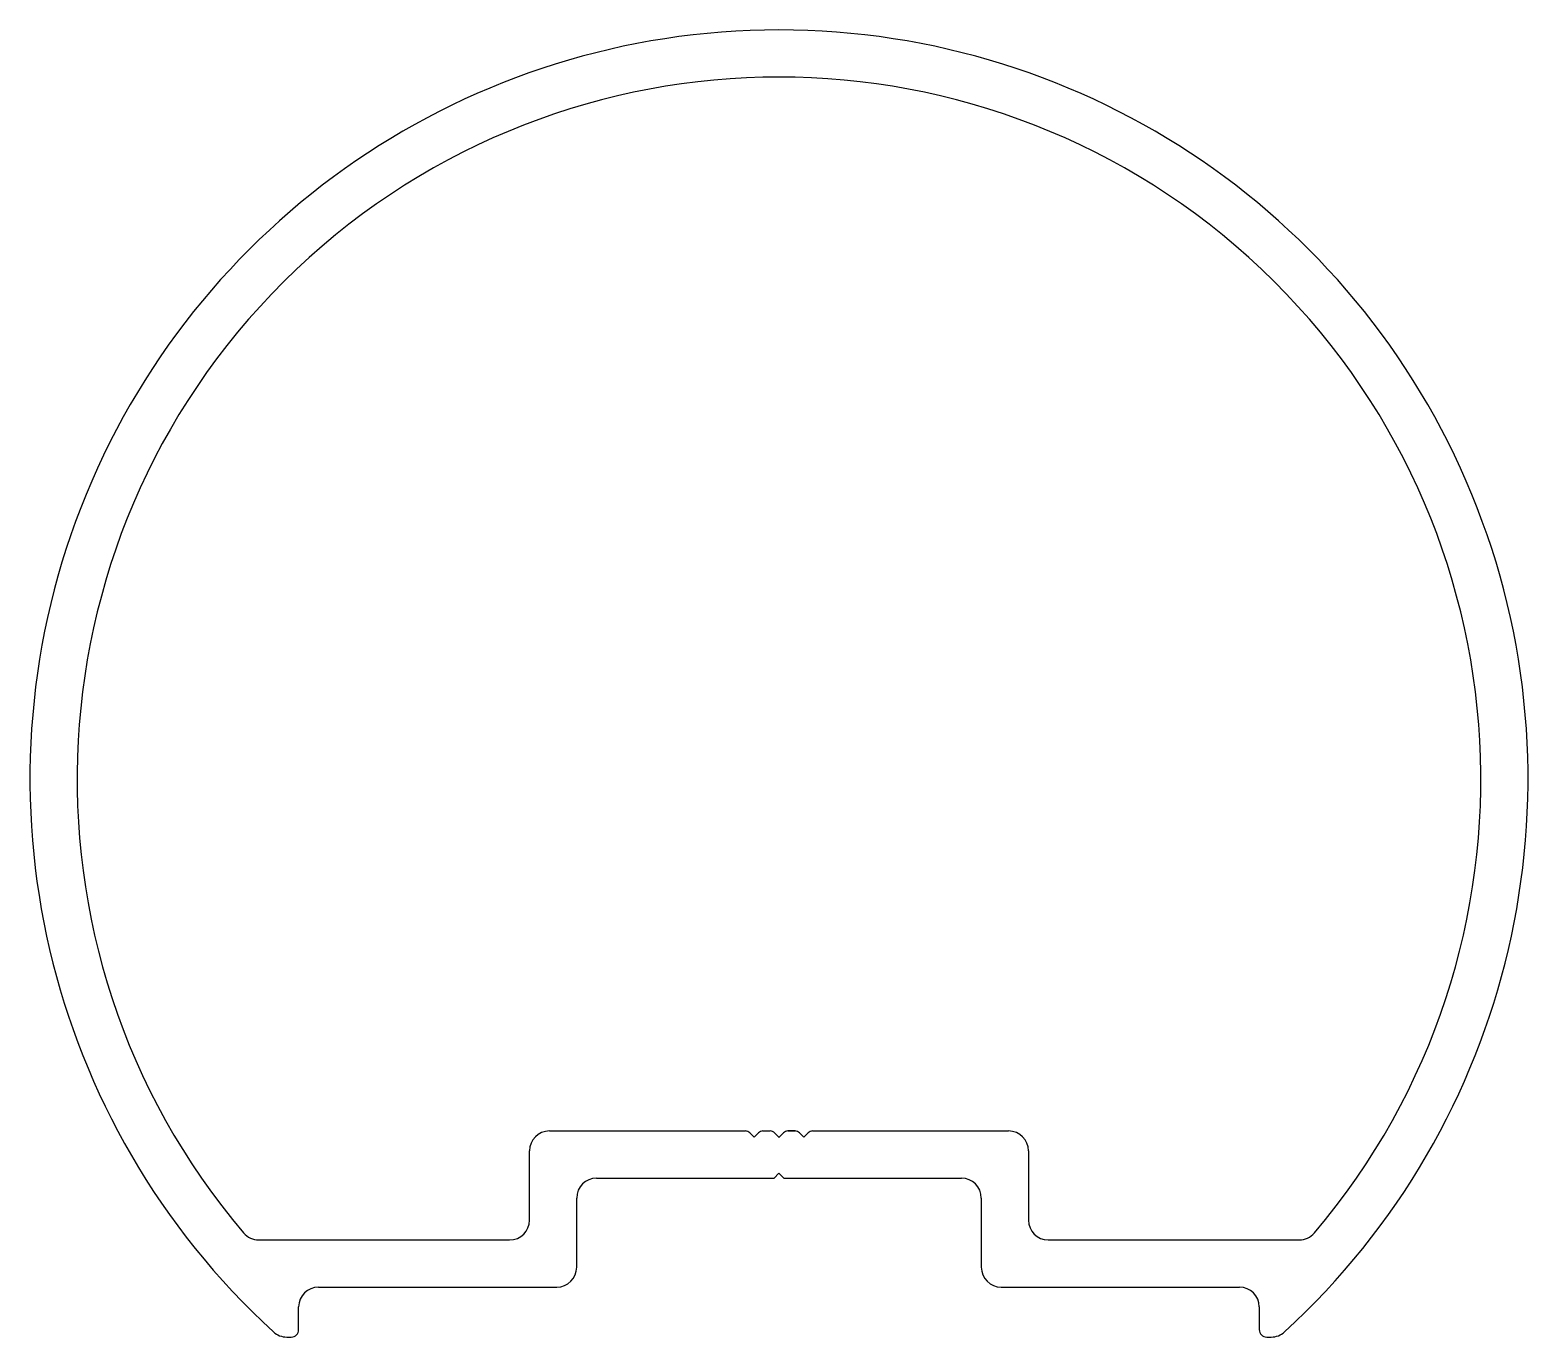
# Model space of a CAD drawing. Header units: inches. Extents: x -30.2 to 30.1, y 0.6 to 53.2.
import ezdxf

# ---------------------------------------------------------------- set-up
doc = ezdxf.new("R2010")
doc.units = ezdxf.units.IN
doc.header["$MEASUREMENT"] = 0
doc.layers.add('1', color=7, linetype='Continuous')

msp = doc.modelspace()

# ---------------------------------------------------------------- linework, layer by layer
at = {"layer": '1', "color": 7}
for p, q in [((-9.291, 8.882), (-1.394, 8.882)), ((-1.394, 8.882), (-1.394, 8.882)), ((-1.394, 8.882), (-1.394, 8.882)), ((-1.218, 8.809), (-1.046, 8.637)), ((-1.035, 8.637), (-0.864, 8.809)), ((-0.687, 8.882), (-0.394, 8.882)), ((-0.218, 8.809), (-0.046, 8.637)), ((-0.035, 8.637), (0.136, 8.809)), ((0.313, 8.882), (0.313, 8.882)), ((0.313, 8.882), (0.606, 8.882)), ((0.606, 8.882), (0.313, 8.882)), ((0.313, 8.882), (0.606, 8.882)), ((0.606, 8.882), (0.313, 8.882)), ((0.313, 8.882), (0.606, 8.882)), ((0.782, 8.809), (0.954, 8.637)), ((0.965, 8.637), (1.136, 8.809)), ((1.313, 8.882), (9.209, 8.882)), ((-10.091, 5.292), (-10.091, 8.082)), ((10.009, 8.082), (10.009, 5.292)), ((-7.391, 6.982), (-0.241, 6.982)), ((-0.241, 6.982), (-0.041, 7.182)), ((-0.041, 7.182), (0.159, 6.982)), ((0.159, 6.982), (7.309, 6.982)), ((-8.191, 3.392), (-8.191, 6.182)), ((8.109, 6.182), (8.109, 3.392)), ((-21, 4.492), (-10.891, 4.492)), ((10.809, 4.492), (20.918, 4.492)), ((-18.591, 2.592), (-8.991, 2.592)), ((8.909, 2.592), (18.509, 2.592)), ((-19.391, 0.882), (-19.391, 1.792)), ((19.309, 1.792), (19.309, 0.882)), ((-19.867, 0.582), (-19.691, 0.582)), ((19.609, 0.582), (19.786, 0.582))]:
    msp.add_line(p, q, dxfattribs=at)
for centre, radius, start, end in [((-0.041, 23.057), 30.175, 312.44951, 227.55049), ((-0.041, 23.057), 28.275, 319.71517, 220.28483), ((-9.291, 8.082), 0.8, 90, 180), ((-1.394, 8.632), 0.25, 45, 90), ((-1.041, 8.643), 0.008, 225, 315), ((-0.687, 8.632), 0.25, 90, 135), ((-0.394, 8.632), 0.25, 45, 90), ((-0.041, 8.643), 0.008, 225, 315), ((0.313, 8.632), 0.25, 90, 135), ((0.606, 8.632), 0.25, 45, 90), ((0.959, 8.643), 0.008, 225, 315), ((1.313, 8.632), 0.25, 90, 135), ((9.209, 8.082), 0.8, 360, 90), ((-7.391, 6.182), 0.8, 90, 180), ((7.309, 6.182), 0.8, 0, 90), ((-10.891, 5.292), 0.8, 270, 0), ((10.809, 5.292), 0.8, 180, 270), ((-21, 5.292), 0.8, 220.28483, 270), ((20.918, 5.292), 0.8, 270, 319.71517), ((-8.991, 3.392), 0.8, 270, 360), ((8.909, 3.392), 0.8, 180, 270), ((-18.591, 1.792), 0.8, 90, 180), ((18.509, 1.792), 0.8, 0, 90), ((-19.867, 1.382), 0.8, 227.55049, 270), ((-19.691, 0.882), 0.3, 270, 0), ((19.609, 0.882), 0.3, 180, 270), ((19.786, 1.382), 0.8, 270, 312.44951)]:
    msp.add_arc(centre, radius, start, end, dxfattribs=at)

doc.saveas('drawing.dxf')
